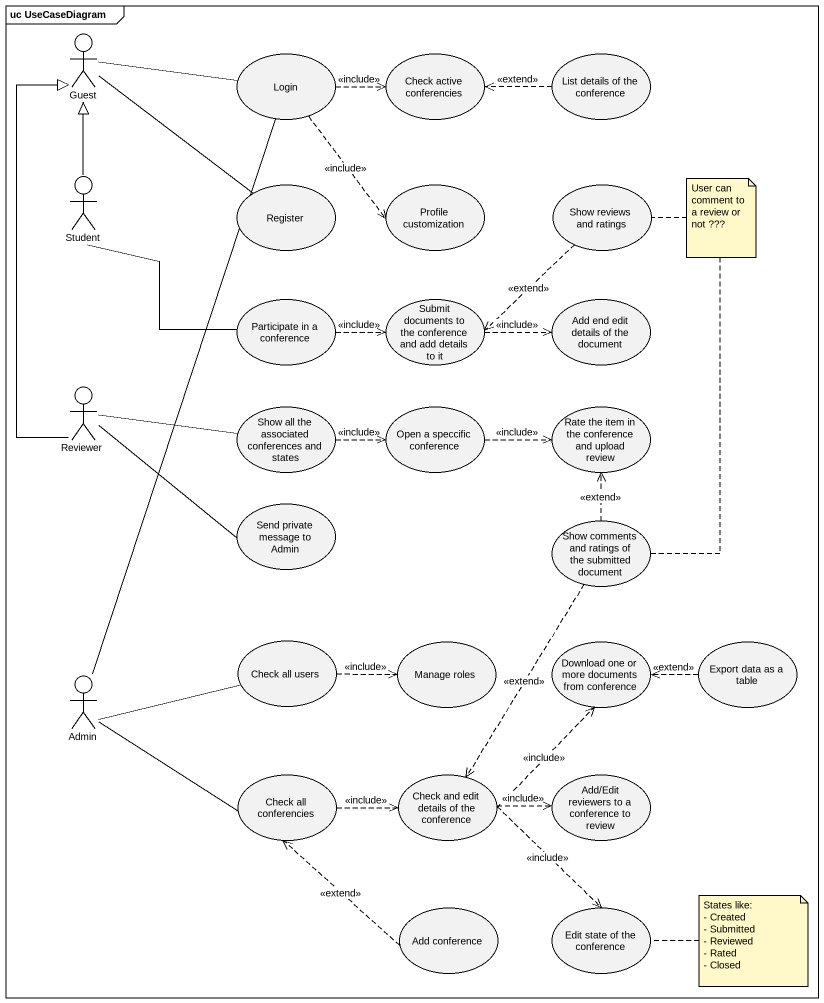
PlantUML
@startuml
mainframe uc UseCaseDiagram
actor Guest
usecase Login
usecase "Check active conferencies" as Check_active_conferencies
usecase "List details of the conference" as List_details_of_the
actor Student
usecase Register
usecase "Profile customization" as Profile_customization
usecase "Show reviews and ratings" as Show_reviews_and_ratings
usecase "Participate in a conference" as Participate_in_a_conference
usecase "Submit documents to the conference and add details to it" as Submit_documents_to_the
usecase "Add end edit details of the document" as Add_end_edit_details_of_the
actor Reviewer
usecase "Show all the associated conferences and states" as Show_all_the_associated
usecase "Open a speccific conference" as Open_a_speccific_conference
usecase "Rate the item in the conference and upload review" as Rate_the_item_in_the
usecase "Send private message to Admin" as Send_private_message_to
usecase "Show comments and ratings of the submitted document" as Show_comments_and_ratings
usecase "Check all users" as Check_all_users
usecase "Manage roles" as Manage_roles
usecase "Download one or more documents from conference" as Download_one_or_more
usecase "Export data as a table" as Export_data_as_a_table
actor Admin
usecase "Check all conferencies" as Check_all_conferencies
usecase "Check and edit details of the conference" as Check_and_edit_details_of
usecase "Add/Edit reviewers to a conference to review" as Add_Edit_reviewers_to_a
usecase "Add conference" as Add_conference
usecase "Edit state of the conference" as Edit_state_of_the_conference
Guest -right- Login
Guest -- Register
Login .right.> Check_active_conferencies : <<include>>
Login ..> Profile_customization : <<include>>
List_details_of_the .left.> Check_active_conferencies : <<extend>>
Student -up-|> Guest
Student -right- Participate_in_a_conference
Show_reviews_and_ratings ..> Submit_documents_to_the : <<extend>>
Participate_in_a_conference .right.> Submit_documents_to_the : <<include>>
Submit_documents_to_the .right.> Add_end_edit_details_of_the : <<include>>
Reviewer -up-|> Guest
Reviewer -right- Show_all_the_associated
Reviewer -right- Send_private_message_to
Show_all_the_associated .right.> Open_a_speccific_conference : <<include>>
Open_a_speccific_conference .right.> Rate_the_item_in_the : <<include>>
Show_comments_and_ratings .up.> Rate_the_item_in_the : <<extend>>
Show_comments_and_ratings ..> Check_and_edit_details_of : <<extend>>
Check_all_users .right.> Manage_roles : <<include>>
Export_data_as_a_table .left.> Download_one_or_more : <<extend>>
Admin -up- Login
Admin -right- Check_all_users
Admin -right- Check_all_conferencies
Check_all_conferencies .right.> Check_and_edit_details_of : <<include>>
Check_and_edit_details_of .up.> Download_one_or_more : <<include>>
Check_and_edit_details_of .right.> Add_Edit_reviewers_to_a : <<include>>
Check_and_edit_details_of ..> Edit_state_of_the_conference : <<include>>
Add_conference .up.> Check_all_conferencies : <<extend>>
note as N1
  User can comment to a review or not ???
end note
N1 .. Show_reviews_and_ratings
N1 .. Show_comments_and_ratings
note right of Edit_state_of_the_conference
  States like:
  - Created
  - Submitted
  - Reviewed
  - Rated
  - Closed
end note
@enduml
